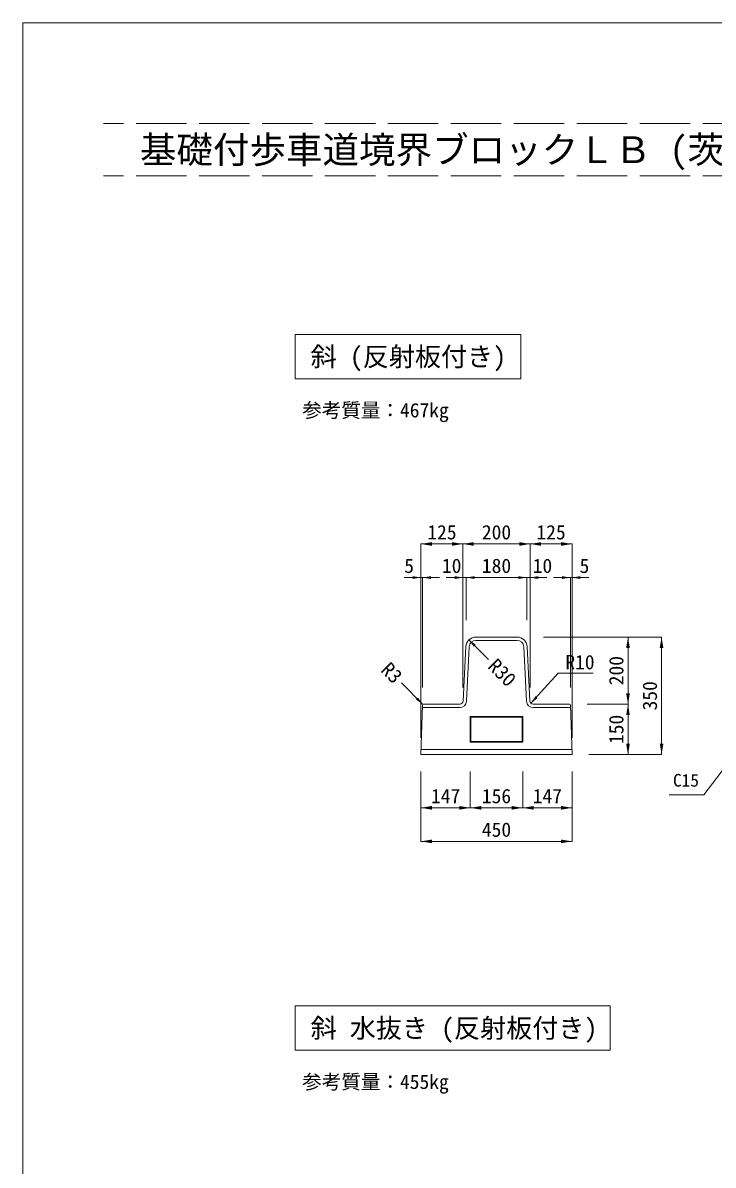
# Model space of a CAD drawing. Units: millimetres at full size, sheet at 1:25. Extents: x 19044 to 37689, y -9270 to 9420.
# Drawn here: x 26074 to 28130, y 5298 to 8700 of the extents above; entities that cross this region are included whole.
import ezdxf
from ezdxf.enums import TextEntityAlignment as Align

# ---------------------------------------------------------------- set-up
doc = ezdxf.new("R2010")
doc.units = ezdxf.units.MM
doc.header["$LTSCALE"] = 25
doc.linetypes.add('DASHED', pattern=[7.5, 6, -1.5])
for name, color, linetype, lineweight in [('0_2', 7, 'Continuous', 9), ('寸法線', 7, 'Continuous', 9), ('本体', 2, 'Continuous', 5), ('枠', 5, 'Continuous', 5)]:
    doc.layers.add(name, color=color, linetype=linetype, lineweight=lineweight)
doc.styles.add('ＭＳ ゴシック', font='')
doc.styles.get('ＭＳ ゴシック').set_extended_font_data('MS Gothic')

# ---------------------------------------------------------------- blocks, each defined once
blk = doc.blocks.new('filled_arrow')
at = {"color": 0, "linetype": 'Continuous', "lineweight": -2}
blk.add_solid([(7.5, 1.25), (0, 0), (7.5, -1.25)], dxfattribs=at)

msp = doc.modelspace()

# ---------------------------------------------------------------- linework, layer by layer
at = {"layer": '0_2', "linetype": 'DASHED'}
for p, q in [((31624.19, 8399.77), (26314.19, 8399.77)), ((31624.19, 8243.77), (26314.19, 8243.77))]:
    msp.add_line(p, q, dxfattribs=at)
at = {"layer": '0_2'}
for points in [[(27557.42, 7771.79), (26884.96, 7771.79), (26884.96, 7639.73), (27557.42, 7639.73)], [(27823.15, 5771.79), (26884.96, 5771.79), (26884.96, 5639.73), (27823.15, 5639.73)]]:
    msp.add_lwpolyline(points, close=True, dxfattribs=at)
at = {"layer": '寸法線'}
for p, q in [((27385.04, 7147.74), (27260.04, 7147.74)), ((27260.04, 6570.52), (27260.04, 7147.74)), ((27385.04, 6720.52), (27385.04, 7147.74)), ((27585.04, 7147.74), (27385.04, 7147.74)), ((27385.04, 6720.52), (27385.04, 7147.74)), ((27585.04, 7147.74), (27710.04, 7147.74)), ((27585.04, 6720.52), (27585.04, 7147.74)), ((27585.04, 6720.52), (27585.04, 7147.74)), ((27710.04, 6570.52), (27710.04, 7147.74)), ((27315.04, 7047.74), (27210.04, 7047.74)), ((27260.04, 6570.52), (27260.04, 7047.74)), ((27265.04, 6720.52), (27265.04, 7047.74)), ((27445.04, 7047.74), (27335.04, 7047.74)), ((27385.04, 6720.52), (27385.04, 7047.74)), ((27395.04, 6920.52), (27395.04, 7047.74)), ((27395.04, 7047.74), (27575.04, 7047.74)), ((27395.04, 6920.52), (27395.04, 7047.74)), ((27525.04, 7047.74), (27635.04, 7047.74)), ((27575.04, 6920.52), (27575.04, 7047.74)), ((27575.04, 6920.52), (27575.04, 7047.74)), ((27585.04, 6720.52), (27585.04, 7047.74)), ((27760.04, 7047.74), (27655.04, 7047.74)), ((27705.04, 6720.52), (27705.04, 7047.74)), ((27710.04, 6570.52), (27710.04, 7047.74)), ((27402.9, 6862.25), (27461.57, 6803.58)), ((27625.04, 6870.52), (27976.73, 6870.52)), ((27625.04, 6870.52), (27876.73, 6870.52)), ((27876.73, 6870.52), (27876.73, 6670.52)), ((27976.73, 6520.52), (27976.73, 6870.52)), ((27265.86, 6669.67), (27201.61, 6733.92)), ((27755.04, 6670.52), (27876.73, 6670.52)), ((27755.04, 6670.52), (27876.73, 6670.52)), ((27876.73, 6670.52), (27876.73, 6520.52)), ((27760.04, 6520.52), (27976.73, 6520.52)), ((27760.04, 6520.52), (27876.73, 6520.52)), ((27260.04, 6470.52), (27260.04, 6261.98)), ((27260.04, 6470.52), (27260.04, 6361.98)), ((27407.04, 6470.52), (27407.04, 6361.98)), ((27407.04, 6470.52), (27407.04, 6361.98)), ((27563.04, 6470.52), (27563.04, 6361.98)), ((27563.04, 6470.52), (27563.04, 6361.98)), ((27710.04, 6470.52), (27710.04, 6261.98)), ((27710.04, 6470.52), (27710.04, 6361.98)), ((27260.04, 6361.98), (27407.04, 6361.98)), ((27407.04, 6361.98), (27563.04, 6361.98)), ((27563.04, 6361.98), (27710.04, 6361.98)), ((27710.04, 6261.98), (27260.04, 6261.98))]:
    msp.add_line(p, q, dxfattribs=at)
for points in [[(27587.66, 6673.27), (27668.54, 6763.15), (27677.54, 6763.15), (27772.73, 6763.15)], [(28199.65, 6528.02), (28179.95, 6502.17), (28102.51, 6400.55), (27999.55, 6400.55)]]:
    msp.add_lwpolyline(points, dxfattribs=at)
at = {"layer": '本体', "lineweight": 20}
for p, q in [((27385.51, 6680.02), (27393.61, 6842.02)), ((27423.58, 6870.52), (27546.5, 6870.52)), ((27584.56, 6680.02), (27576.46, 6842.02)), ((27267.94, 6670.52), (27375.53, 6670.52)), ((27594.55, 6670.52), (27702.14, 6670.52)), ((27264.94, 6667.62), (27260.04, 6520.52)), ((27705.14, 6667.62), (27710.04, 6520.52)), ((27260.04, 6520.52), (27710.04, 6520.52))]:
    msp.add_line(p, q, dxfattribs=at)
at = {"layer": '本体', "color": 4}
for p, q in [((27395.5, 6679.52), (27403.6, 6841.52)), ((27423.58, 6860.52), (27546.5, 6860.52)), ((27574.58, 6679.52), (27566.48, 6841.52)), ((27264.71, 6660.52), (27375.53, 6660.52)), ((27594.55, 6660.52), (27705.37, 6660.52)), ((27407.04, 6557.52), (27407.04, 6633.52)), ((27407.04, 6633.52), (27563.04, 6633.52)), ((27407.04, 6633.52), (27409.04, 6631.52)), ((27409.04, 6559.52), (27409.04, 6631.52)), ((27409.04, 6631.52), (27561.04, 6631.52)), ((27561.04, 6631.52), (27563.04, 6633.52)), ((27561.04, 6631.52), (27561.04, 6559.52)), ((27563.04, 6633.52), (27563.04, 6557.52)), ((27409.04, 6559.52), (27407.04, 6557.52)), ((27563.04, 6557.52), (27407.04, 6557.52)), ((27561.04, 6559.52), (27409.04, 6559.52)), ((27561.04, 6559.52), (27563.04, 6557.52))]:
    msp.add_line(p, q, dxfattribs=at)
at = {"layer": '本体'}
msp.add_line((27260.54, 6535.52), (27709.54, 6535.52), dxfattribs=at)
at = {"layer": '本体', "lineweight": 20}
for centre, radius, start, end in [((27423.58, 6840.52), 30, 90, 177.13759), ((27546.5, 6840.52), 30, 2.86241, 90), ((27267.94, 6667.52), 3, 90, 178.09085), ((27375.53, 6680.52), 10, 270, 357.13759), ((27594.55, 6680.52), 10, 182.86241, 270), ((27702.14, 6667.52), 3, 1.90915, 90)]:
    msp.add_arc(centre, radius, start, end, dxfattribs=at)
at = {"layer": '本体', "color": 4}
for centre, start, end in [((27423.58, 6840.52), 90, 177.13759), ((27546.5, 6840.52), 2.86241, 90), ((27375.53, 6680.52), 270, 357.13759), ((27594.55, 6680.52), 182.86241, 270)]:
    msp.add_arc(centre, 20, start, end, dxfattribs=at)
at = {"layer": '枠', "lineweight": 20}
for p in [(26074.19, 299.77), (31864.19, 8699.77)]:
    msp.add_line(p, (26074.19, 8699.77), dxfattribs=at)

# ---------------------------------------------------------------- block references
at = {"layer": '寸法線'}
for p, xscale, yscale in [((27260.04, 7147.74), 4.33, 4.33), ((27385.04, 7147.74), 4.33, 4.33), ((27585.04, 7147.74), 4.33, 4.33), ((27265.04, 7047.74), 3.33, 3.33), ((27395.04, 7047.74), 3.33, 3.33), ((27395.04, 7047.74), 3.33, 3.33), ((27585.04, 7047.74), 3.33, 3.33), ((27710.04, 7047.74), 3.33, 3.33), ((27260.04, 6361.98), 4.33, 4.33), ((27407.04, 6361.98), 4.33, 4.33), ((27563.04, 6361.98), 4.33, 4.33), ((27260.04, 6261.98), 4.33, 4.33)]:
    msp.add_blockref('filled_arrow', p, dxfattribs=dict(at, xscale=xscale, yscale=yscale))
for p, xscale, yscale, rotation in [((27385.04, 7147.74), 4.33, 4.33, 180), ((27585.04, 7147.74), 4.33, 4.33, 180), ((27710.04, 7147.74), 4.33, 4.33, 180), ((27260.04, 7047.74), 3.33, 3.33, 180), ((27385.04, 7047.74), 3.33, 3.33, 180), ((27575.04, 7047.74), 3.33, 3.33, 180), ((27575.04, 7047.74), 3.33, 3.33, 180), ((27705.04, 7047.74), 3.33, 3.33, 180), ((27402.9, 6862.25), 3.33, 3.33, 315), ((27876.73, 6870.52), 4.33, 4.33, 270), ((27976.73, 6870.52), 4.33, 4.33, 270), ((27876.73, 6670.52), 4.33, 4.33, 90), ((27265.86, 6669.67), 3.33, 3.33, 135), ((27587.66, 6673.27), 3.33, 3.33, 48), ((27876.73, 6670.52), 4.33, 4.33, 270), ((27876.73, 6520.52), 4.33, 4.33, 90), ((27976.73, 6520.52), 4.33, 4.33, 90), ((27407.04, 6361.98), 4.33, 4.33, 180), ((27563.04, 6361.98), 4.33, 4.33, 180), ((27710.04, 6361.98), 4.33, 4.33, 180), ((27710.04, 6261.98), 4.33, 4.33, 180)]:
    msp.add_blockref('filled_arrow', p, dxfattribs=dict(at, xscale=xscale, yscale=yscale, rotation=rotation))

# ---------------------------------------------------------------- texts
at = {"layer": '0_2', "style": 'ＭＳ ゴシック'}
for s, height, p in [('\u3000基礎付歩車道境界ブロックＬＢ (茨城県規格)', 79.75, (26314.19, 8321.77)), ('斜 (反射板付き)\u3000', 56.96, (26931.46, 7705.76)), ('参考質量：467kg', 42.72, (26906.2, 7546.01)), ('斜 水抜き (反射板付き)\u3000', 56.96, (26931.46, 5705.76)), ('参考質量：455kg', 42.72, (26906.2, 5546.01))]:
    msp.add_text(s, height=height, dxfattribs=at).set_placement(p, align=Align.MIDDLE_LEFT)
at = {"layer": '寸法線', "style": 'ＭＳ ゴシック'}
for s, p in [('125', (27322.54, 7182.74)), ('200', (27485.04, 7182.74)), ('125', (27647.54, 7182.74)), ('5', (27224.69, 7082.74)), ('10', (27351.51, 7082.74)), ('180', (27485.04, 7082.74)), ('10', (27621.97, 7082.74)), ('5', (27747, 7082.74)), ('147', (27333.54, 6396.98)), ('156', (27485.04, 6396.98)), ('147', (27636.54, 6396.98)), ('450', (27485.04, 6296.98))]:
    msp.add_text(s, height=42.72, dxfattribs=at).set_placement(p, align=Align.MIDDLE_CENTER)
msp.add_text('R30', height=42.72, rotation=315, dxfattribs=at).set_placement((27486.32, 6810.66), align=Align.TOP_LEFT)
msp.add_text('R10', height=42.72, dxfattribs=at).set_placement((27690.04, 6817.15), align=Align.TOP_LEFT)
for s, p in [('200', (27841.73, 6770.52)), ('350', (27941.73, 6695.52)), ('150', (27841.73, 6595.52))]:
    msp.add_text(s, height=42.72, rotation=90, dxfattribs=at).set_placement(p, align=Align.MIDDLE_CENTER)
msp.add_text('R3', height=42.72, rotation=315, dxfattribs=at).set_placement((27208.69, 6758.66), align=Align.TOP_RIGHT)
msp.add_text('C15', height=37.98, dxfattribs=at).set_placement((28049.44, 6462.96), align=Align.TOP_CENTER)

doc.saveas('drawing.dxf')
